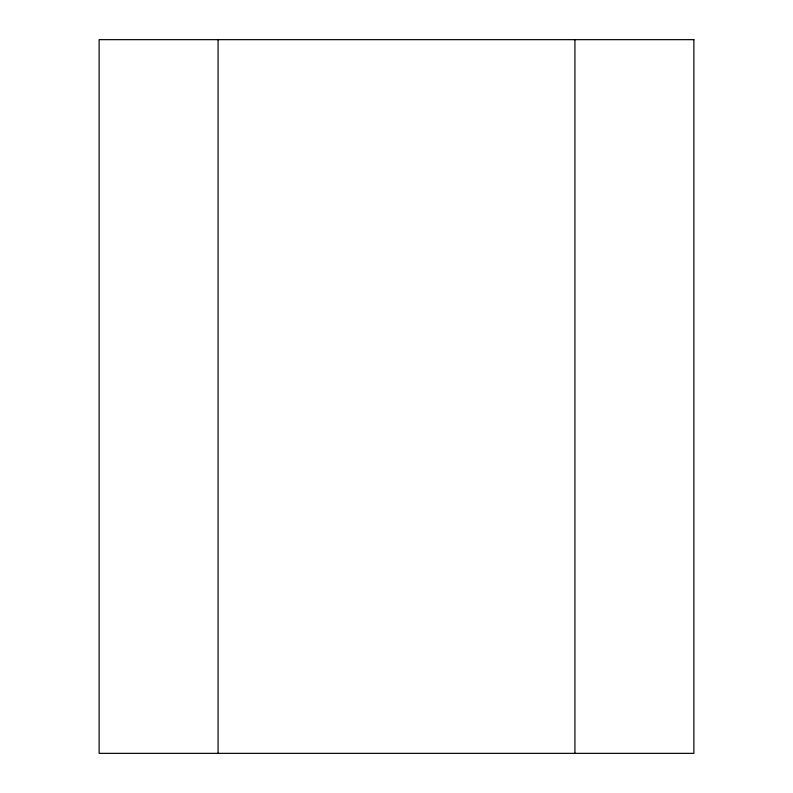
<?xml version="1.0" encoding="UTF-8"?>
<svg xmlns="http://www.w3.org/2000/svg" width="793" height="793" viewBox="0 0 793 793"><rect width="100%" height="100%" fill="white"/><g stroke="black" fill="none" stroke-linecap="round" stroke-linejoin="round"><path stroke-width="1.19" d="M574.925 39.65L574.925 753.35M218.075 39.65L218.075 753.35M693.875 39.65L99.125 39.65L99.125 753.35L693.875 753.35L693.875 39.65"/></g></svg>
